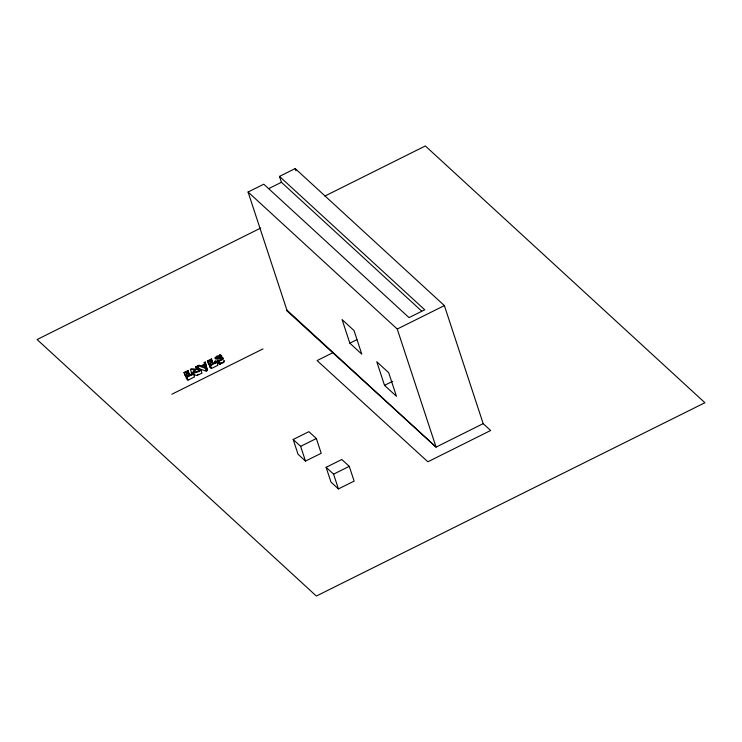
<?xml version="1.0" encoding="UTF-8"?>
<svg xmlns="http://www.w3.org/2000/svg" width="742" height="742" viewBox="0 0 742 742"><rect width="100%" height="100%" fill="white"/><g stroke="black" fill="none" stroke-linecap="round" stroke-linejoin="round"><path stroke-width="1.11" d="M223.555 361.642L222.971 362.254M194.719 373.653L194.478 373.968A2.671 1.354 -18.2 0 0 194.367 374.868L196.918 375.471L201.963 373.207L200.999 370.258L196.667 366.279L195.712 366.761L196.361 368.728M483.163 423.645L436.073 447.12L286.904 310.1L248.078 192.02L263.79 184.201L409.037 317.622L424.739 309.804L279.493 176.392L295.195 168.573L444.375 305.593L483.2 423.682L490.647 430.49L427.865 461.784L317.084 360.566L332.778 352.738M268.669 188.644L281.431 182.291L421.586 311.028M260.739 228.035L37.1 339.539L316.352 596.039L704.9 402.73L425.352 145.961L324.922 196.036M286.922 310.119L286.412 310.369L436.073 447.12L397.248 329.04L248.078 192.02M188.255 376.463L186.826 375.164L185.361 375.888L184.007 372.586L187.911 370.638L189.266 373.949L188.876 373.597M193.699 372.521L191.39 372.345L190.425 369.395L191.64 368.783L196.148 369.164L197.567 368.459L198.216 370.425M197.873 365.685L198.893 365.175L200.989 365.88L204.597 364.09L204.198 362.532L205.228 362.022L207.491 370.462L206.193 371.102L198.837 368.635L197.873 365.685L205.228 368.153L206.526 367.503L205.228 362.022M211.665 364.823L210.246 363.515L208.78 364.248L207.417 360.937L211.322 358.989L212.685 362.3M184.007 372.586L185.862 372.206L189.414 375.471L187.457 376.444L186.381 375.461M188.292 371L186.826 371.733L190.369 374.988L192.326 374.024L191.25 373.031L192.067 372.623L193.532 373.968L194.506 376.917L187.995 380.154L186.539 378.819L185.565 375.86L187.03 377.205L187.995 380.154M207.417 360.937L209.272 360.566L212.824 363.821L210.867 364.795L209.791 363.812M211.711 359.351L210.236 360.083L213.789 363.339L215.746 362.374L214.67 361.382L215.486 360.974L216.942 362.319L217.916 365.277L211.414 368.514L209.949 367.169L208.975 364.211L210.44 365.556L211.414 368.514M219.743 362.578L219.103 360.612L221.728 360.046A3.998 2.041 -18.2 0 0 223.082 359.137C226.05 355.158 205.311 360.779 221.57 355.761L222.21 357.727M204.718 364.6L201.666 366.121L205.423 367.401L204.718 364.6L205.692 367.55M197.956 368.82C191.019 371.074 196.129 373.69 199.654 370.379L197.956 368.82L198.921 371.77M219.103 360.612L220.522 363.979L219.678 364.396L218.436 363.265L217.471 360.306L220.912 359.879L222.637 358.488A1.781 0.909 -18.2 0 0 222.257 357.987L216.562 359.017A2.532 1.289 -18.2 0 1 215.273 358.618A2.616 1.326 -18.2 0 1 215.097 357.727L216.933 356.095L219.901 355.381L219.437 354.954L220.253 354.555L221.57 355.761M187.03 377.205L193.532 373.968M200.999 370.258L195.944 372.521L193.402 371.918A2.671 1.354 -18.2 0 1 193.504 371.019L195.035 369.748L190.425 369.395M210.44 365.556L216.942 362.319M217.471 360.306L218.704 361.447L219.549 361.029M209.949 367.169L210.765 366.761M171.875 394.225L262.974 348.907M349.844 343.184L361.781 354.147L354.008 330.533L342.081 319.57L349.844 343.184L356.883 339.688M397.248 329.04L444.375 305.593M384.532 385.348L396.46 396.311L388.697 372.697L376.769 361.734L384.532 385.348L392.574 381.351M293.183 439.487L308.895 431.668L316.352 438.522L321.203 453.279L305.491 461.097L298.034 454.243L293.183 439.487L300.64 446.341L305.491 461.097M300.64 446.341L316.352 438.522M326.109 467.312L341.821 459.493L349.278 466.347L354.129 481.104L338.426 488.922L330.969 482.068L326.109 467.312L333.575 474.157L338.426 488.922M333.575 474.157L349.278 466.347M222.303 362.643L221.441 362.968M197.632 374.747L198.578 374.348M218.065 361.938L217.527 361.966A2.532 1.289 -18.2 0 1 216.117 360.751M223.639 360.241L224.576 360.844L224.056 362.087A3.998 2.041 -18.2 0 1 222.693 362.996L220.068 363.561L220.522 363.979M195.712 366.761L197.567 368.459M295.195 168.573L295.919 170.762M279.493 176.392L281.431 182.291M220.754 356.16L221.404 358.136M218.704 361.447L219.678 364.396M214.67 361.382L215.319 363.348M211.322 358.989L212.295 361.948M209.272 360.566L210.246 363.515M207.806 361.289L208.78 364.248M206.526 367.503L207.491 370.462M204.198 362.532L204.848 364.507M205.228 368.153L206.193 371.102M192.067 372.623L192.716 374.599M191.25 373.031L191.9 374.998M187.911 370.638L188.551 372.614M185.862 372.206L186.826 375.164M184.396 372.938L185.361 375.888"/></g></svg>
